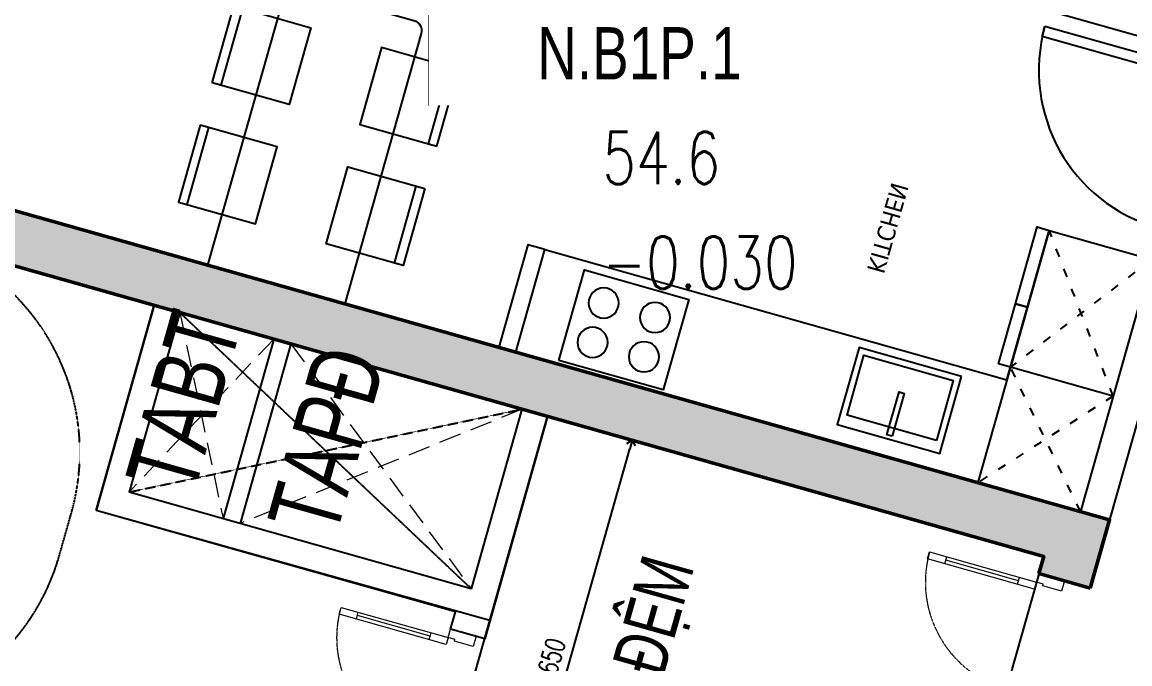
# Model space of a CAD drawing. Header units: millimetres. Extents: x -361679452 to 361242511, y -278557090 to 278849308.
# Drawn here: x 127758 to 133989, y 103381 to 106993 of the extents above; entities that cross this region are included whole.
import ezdxf
from ezdxf.enums import TextEntityAlignment as Align
from ezdxf.xclip import XClip

# ---------------------------------------------------------------- set-up
doc = ezdxf.new("R2010")
doc.units = ezdxf.units.MM
doc.header["$MEASUREMENT"] = 0
doc.header["$XCLIPFRAME"] = 0
doc.set_wipeout_variables(frame=1)
for name, pattern in [('ACAD_ISO03W100', [30, 12, -18]), ('HIDDEN', [0.375, 0.25, -0.125]), ('Xref_NT1+NT2_MBDV Cot vach_220729$0$HIDDEN', [0.375, 0.25, -0.125]), ('Xref_NT1+NT2_MBDV Cot vach_220729$0$HIDDEN2', [0.1875, 0.125, -0.0625])]:
    doc.linetypes.add(name, pattern=pattern)
for name, color, linetype in [('1VinaPVC-Text', 9, 'Continuous'), ('A-_FURN----_E-_N', 251, 'Continuous'), ('A-ANNO-ROOM', 50, 'Continuous'), ('IDEA - dim', 251, 'Continuous'), ('KT-Net manh', 139, 'Continuous'), ('KT-Tuong', 1, 'Continuous'), ('truc ky thua', 50, 'Continuous'), ('Xref_NT1+NT2_MBDV Cot vach_220729$0$ccu12-Hatch', 250, 'Continuous'), ('Xref_NT1+NT2_MBDV Cot vach_220729$0$KT-Khuat', 9, 'Xref_NT1+NT2_MBDV Cot vach_220729$0$HIDDEN'), ('Xref_NT1+NT2_MBDV Cot vach_220729$0$KT-Net manh', 139, 'Continuous'), ('Xref_NT1+NT2_MBDV Cot vach_220729$0$KT-Text', 7, 'Continuous'), ('Xref_NT1+NT2_MBDV Cot vach_220729$0$KT-Tuong', 1, 'Continuous')]:
    doc.layers.add(name, color=color, linetype=linetype)
for name, color, linetype, lineweight in [('KT-Chuviet', 255, 'Continuous', 15), ('KT-Net thay', 7, 'Continuous', 15), ('KT-Net truc', 18, 'Continuous', 15), ('SPE-MEP-HVAC', 140, 'Continuous', 0), ('Xref_NT1+NT2_MBDV Cot vach_220729$0$CUA', 37, 'Continuous', 13), ('Xref_NT1+NT2_MBDV Cot vach_220729$0$KT-Net cot vach', 6, 'Continuous', 50)]:
    doc.layers.add(name, color=color, linetype=linetype, lineweight=lineweight)
doc.styles.add('220126_HDN_HBA typical plan$0$211210_HDN_HBA_TYPICAL PLAN CORE OPT 1$0$HBA-Text', font='GOTHIC.TTF')
doc.styles.add('font unicode ccu', font='arial.ttf')
doc.styles.add('ROMANS', font='ROMANS.SHX')
doc.styles.add('Tahoma', font='tahoma.ttf')
doc.styles.add('Xref_NT1+NT2_MBDV Cot vach_220729$0$Arial', font='arial.ttf', dxfattribs={"width": 0.7})
doc.styles.add('Xref_NT1+NT2_MBDV Cot vach_220729$0$xref.N.Cot vach tang N2$0$DIM', font='vnsimli.shx', dxfattribs={"width": 0.7})
doc.dimstyles.new('Xref_NT1+NT2_MBDV Cot vach_220729$0$xref.N.Cot vach tang N2$0$CCU 1-100 A1', dxfattribs={"dimscale": 100, "dimtxt": 2.2, "dimasz": 1, "dimexe": 1, "dimexo": 0, "dimgap": 1, "dimtad": 1, "dimdec": 0, "dimdsep": 46, "dimtxsty": 'Xref_NT1+NT2_MBDV Cot vach_220729$0$xref.N.Cot vach tang N2$0$DIM', "dimblk1": 'Xref_NT1+NT2_MBDV Cot vach_220729$0$xref.N.Cot vach tang N2$0$_ARCHTICK', "dimblk2": 'Xref_NT1+NT2_MBDV Cot vach_220729$0$xref.N.Cot vach tang N2$0$_ARCHTICK', "dimsah": 1, "dimcen": 0, "dimdle": 1, "dimclrd": 256, "dimclre": 256, "dimclrt": 31, "dimadec": 0, "dimazin": 0, "dimtfac": 1, "dimtdec": 0, "dimtix": 1, "dimtmove": 2, "dimatfit": 3, "dimldrblk": 'Xref_NT1+NT2_MBDV Cot vach_220729$0$xref.N.Cot vach tang N2$0$_ARCHTICK', "dimfxl": 8, "dimtolj": 1, "dimarcsym": 0})

# ---------------------------------------------------------------- blocks, each defined once
blk = doc.blocks.new('A$C21AF0CCA')
at = {"layer": 'A-ANNO-ROOM', "insert": (1197.56892258345, 814.6835720778872), "char_height": 600, "attachment_point": 2, "rotation": 0.10542954816276216, "style": '220126_HDN_HBA typical plan$0$211210_HDN_HBA_TYPICAL PLAN CORE OPT 1$0$HBA-Text'}
blk.add_mtext_dynamic_manual_height_columns('1-BR+', width=722857412.8743668, gutter_width=9765.624999999996, heights=[0], dxfattribs=at)
blk = doc.blocks.new('*U48')
for p, q in [((-1260.000000000004, 525.000000000002), (-1300.000000000004, 525.000000000002)), ((-1280.000000000004, 100.0000000000002), (-1280.000000000004, 525.000000000002)), ((-90.00000000000001, 525.0000000000018), (-50.00000000000001, 525.0000000000018)), ((-70, 100), (-70.00000000000001, 525.0000000000018)), ((-1260.000000000004, 100.0000000000002), (-1300.000000000004, 100.0000000000002)), ((-90, 100), (-50, 100))]:
    blk.add_line(p, q)
for points in [[(-1300.000000000004, 1.776356839400256e-13), (-1260.000000000004, 1.776356839400256e-13), (-1260.000000000004, 625.000000000002), (-1300.000000000004, 625.000000000002)], [(-50, 0), (-90, 0), (-90.00000000000001, 625.0000000000018), (-49.99999999999979, 625.0000000000018)], [(-1350.000000000004, -149.9999999999989), (-1290.000000000004, -149.9999999999989), (-1290.000000000004, -39.99999999999982), (-1300.000000000004, -39.99999999999982), (-1300.000000000004, 1.776356839400256e-13), (-1350.000000000004, 2.060573933704296e-13)], [(0, -149.9999999999991), (-60, -149.9999999999991), (-60, -40), (-50, -40), (-50, 0), (0, 0)]]:
    blk.add_lwpolyline(points, close=True)
at = {"linetype": 'Xref_NT1+NT2_MBDV Cot vach_220729$0$HIDDEN2'}
for centre, radius, start, end in [((-1300.000000001013, -1.091216006443577e-09), 625.00000000124, 7.016709298534867e-15, 89.99996073224838), ((-49.99999999983451, -2.645705876602741e-10), 625.000000000419, 90.00003926775162, 180)]:
    blk.add_arc(centre, radius, start, end, dxfattribs=at)
blk = doc.blocks.new('Xref_NT1+NT2_MBDV Cot vach_220729$0$xref.N.Cot vach tang N2$0$_Open90')
at = {"color": 0, "linetype": 'ByBlock', "lineweight": -2}
for p, q in [((0, 0), (-1, 0)), ((-0.5, 0.5), (0, 0)), ((0, 0), (-0.5, -0.5))]:
    blk.add_line(p, q, dxfattribs=at)
blk = doc.blocks.new('*D181')
at = {"layer": 'Defpoints', "color": 5, "transparency": 16777216}
for p, q in [((3249.999765775342, 2906.466675999837), (3249.999765775342, 3080.758915490399)), ((5900.000687544686, 2906.466676007986), (5900.000687544686, 3080.758915490399)), ((3299.999765775342, 3030.758915490399), (5850.000687544686, 3030.758915490399))]:
    blk.add_line(p, q, dxfattribs=at)
at = {"layer": 'Defpoints', "color": 0, "transparency": 16777216}
for p in [(5900.000687544688, 3030.758915490399), (3249.999765775342, 2906.466675999837), (5900.000687544688, 2906.466676007986)]:
    blk.add_point(p, dxfattribs=at)
at = {"layer": 'Defpoints', "color": 5, "transparency": 16777216, "xscale": 50, "yscale": 50, "zscale": 50, "rotation": 180}
blk.add_blockref('Xref_NT1+NT2_MBDV Cot vach_220729$0$xref.N.Cot vach tang N2$0$_Open90', (3249.999765775342, 3030.758915490399), dxfattribs=at)
at = {"layer": 'Defpoints', "color": 5, "transparency": 16777216, "xscale": 50, "yscale": 50, "zscale": 50}
blk.add_blockref('Xref_NT1+NT2_MBDV Cot vach_220729$0$xref.N.Cot vach tang N2$0$_Open90', (5900.000687544686, 3030.758915490399), dxfattribs=at)
at = {"layer": 'Defpoints', "color": 5, "transparency": 16777216, "insert": (4575.000226660015, 3135.758915490398), "char_height": 110, "attachment_point": 5, "style": 'Xref_NT1+NT2_MBDV Cot vach_220729$0$xref.N.Cot vach tang N2$0$DIM'}
blk.add_mtext('\\A1;2650', dxfattribs=at)
blk = doc.blocks.new('Xref_NT1+NT2_MBDV Cot vach_220729$0$xref.N.Cot vach tang N2$0$_ARCHTICK')
at = {"color": 0, "linetype": 'ByBlock', "const_width": 0.15}
blk.add_lwpolyline([(-0.5, -0.5), (0.5, 0.5)], dxfattribs=at)
blk = doc.blocks.new('*U54')
at = {"ltscale": 5}
blk.add_lwpolyline([(305, -530), (305, -1.13686837721616e-13), (-305, 0), (-305, -530)], close=True, dxfattribs=at)
for centre in [(-150, -150), (150, -150.0000000000001), (-150, -380), (150, -380)]:
    blk.add_circle(centre, 85, dxfattribs=at)
blk = doc.blocks.new('*U55')
at = {"ltscale": 5}
for points in [[(-300, -450), (300, -450), (300, 0), (-300, 0)], [(-15, -20), (15, -20), (15, -270), (-15, -270)], [(-261, -65), (261, -65), (261, -415), (-261, -415)]]:
    blk.add_lwpolyline(points, close=True, dxfattribs=at)
blk = doc.blocks.new('30')
at = {"layer": 'A-_FURN----_E-_N', "linetype": 'Continuous'}
for points in [[(-735.0000000360451, -169.9999999777501), (-735.0000000292493, -769.9999999768188), (-1535.000000029366, -769.9999999862484), (-1535.000000037937, -169.999999986685)], [(-1085.00000002938, -769.9999999811844), (-1085.00000002858, -839.999999980806), (-1535.00000002858, -839.9999999862193), (-1535.000000029366, -769.9999999862484)], [(-735.0000000292493, -769.9999999768188), (-735.0000000266882, -839.9999999773427), (-1085.00000002858, -839.999999980806), (-1085.00000002938, -769.9999999811844)]]:
    blk.add_lwpolyline(points, close=True, dxfattribs=at)
at = {"layer": 'IDEA - dim'}
for p, q in [((-2725.000381511476, -1070.000002763627), (-2725.000382072845, -169.9999999999272)), ((-735.0000000292493, -769.9999999768188), (-60.00000002932211, -769.9999999692809))]:
    blk.add_line(p, q, dxfattribs=at)
for points in [[(-2635.00037838376, -1104.999999999898), (-2635.000378394005, -184.9999999994616), (-2575.000378393932, -184.9999999991996), (-2575.000378381868, -1104.999999999229)], [(-59.99999999928696, -3469.999999969339), (-659.9999999992579, -3469.999999976018), (-659.9999999981665, -3569.999999976499), (-60.00000000001455, -3569.999999969368)], [(-1053.370892630046, -4213.634093855959), (-1503.370892631807, -4213.634093861023), (-1503.370892624953, -4663.634093861489), (-1053.370892624938, -4663.63409385558)], [(-1053.370892630046, -4213.634093855959), (-1503.370892631807, -4213.634093861023), (-1503.370892629435, -4263.634093861081), (-1053.370892629377, -4263.634093855988)], [(-806.6291622658755, -4213.634093853718), (-356.62916226589, -4213.634093847781), (-356.6291622590652, -4663.63409384781), (-806.6291622609133, -4663.634093852845)], [(-806.6291622658755, -4213.634093853718), (-356.62916226589, -4213.634093847781), (-356.6291622635181, -4263.634093848275), (-806.6291622653953, -4263.634093852786)], [(-1053.370892615363, -5526.365906103558), (-1503.370892615276, -5526.365906108127), (-1503.370892620398, -5076.365906109029), (-1053.370892620398, -5076.365906103063)], [(-806.6291622494755, -5526.365906100822), (-356.6291622494318, -5526.365906094885), (-356.6291622562858, -5076.365906095321), (-806.6291622562712, -5076.365906100356)], [(-1053.370892615363, -5526.365906103558), (-1503.370892615276, -5526.365906108127), (-1503.370892617793, -5476.365906108549), (-1053.370892615916, -5476.365906104082)], [(-806.6291622494755, -5526.365906100822), (-356.6291622494318, -5526.365906094885), (-356.6291622518911, -5476.365906095831), (-806.6291622518329, -5476.365906100822)]]:
    blk.add_lwpolyline(points, close=True, dxfattribs=at)
blk.add_lwpolyline([(-735.0000000360742, -169.9999999778083), (-60.00000003786408, -169.9999999702413), (-59.99999999928696, -3469.999999969339), (-659.9999999992579, -3469.999999976018), (-660.0000000312139, -769.9999999764696), (-1535.000000029366, -769.9999999862484), (-1535.000000037937, -169.999999986685)], dxfattribs=at)
blk.add_lwpolyline([(-59.99999999106512, -5269.999999968466), (-1639.999999987354, -5269.999999986714, -0.414213562373095), (-1699.999999988038, -5209.999999987907), (-1699.999999995576, -4529.999999986947, -0.414213562373095), (-1639.999999998108, -4469.999999986801), (-60.00000000001455, -4469.999999968524)], format="xyb", close=True, dxfattribs=at)
blk.add_arc((-2635.000378394005, -184.9999999994616), 919.999999999999, 270.0000000016675, 1.667526652835144e-09, dxfattribs=at)
at = {"layer": 'KT-Net manh', "linetype": 'ACAD_ISO03W100', "ltscale": 4}
for p, q in [((-735.0000000360451, -169.9999999777501), (-1535.000000029366, -769.9999999862484)), ((-1535.000000037937, -169.999999986685), (-735.0000000292493, -769.9999999768188)), ((-60.00000003786408, -169.9999999702413), (-735.0000000292493, -769.9999999768188)), ((-735.0000000360451, -169.9999999777501), (-60.00000002932211, -769.9999999692809))]:
    blk.add_line(p, q, dxfattribs=at)
at = {"layer": 'KT-Tuong'}
for p, q in [((-1675.00037838491, 1.01863406598568e-10), (-60.0000000000291, 7.275957614183426e-11)), ((-1675.000378381024, -169.9999999882566), (-60.0000000000291, -169.9999999705615))]:
    blk.add_line(p, q, dxfattribs=at)
blk.add_lwpolyline([(-60.0000000000291, -3.368768375366926e-08), (-60.00000000001455, -9599.999999969834)], dxfattribs=at)
at = {"layer": 'IDEA - dim', "rotation": 270}
blk.add_blockref('*U55', (-160.000000023254, -1319.999999970445), dxfattribs=at)
at = {"layer": 'IDEA - dim', "extrusion": (0, 0, -1), "zscale": -0.9999999999999998, "rotation": 270}
blk.add_blockref('*U54', (610.0000000071595, -2919.999999975436), dxfattribs=at)
at = {"layer": '1VinaPVC-Text', "style": 'Tahoma', "text_generation_flag": 4}
blk.add_text('KITCHEN', height=99.99999999998259, rotation=180.0000000016675, dxfattribs=at).set_placement((-1041.604633205061, -1696.742804846537))
blk = doc.blocks.new('TAG CAO DO SAN')
at = {"layer": 'KT-Net thay', "flags": 128}
blk.add_lwpolyline([(1526701.778855525, -266095.2298759429), (1526701.778855525, -266566.6584041911), (1527644.63591202, -266566.6584041911), (1527644.63591202, -266095.2298759429)], close=True, dxfattribs=at)
blk.add_wipeout([(1526701.778855525, -266095.2298759429), (1527644.6359120198, -266095.2298759429), (1527644.6359120198, -266566.65840419114), (1526701.778855525, -266566.65840419114)]).dxf.layer = 'KT-Net thay'
for points in [[(1526701.778855525, -266330.9441400666), (1527644.63591202, -266330.9441400666)], [(1526701.778855525, -266566.6584041911), (1527644.63591202, -266566.6584041911)]]:
    blk.add_lwpolyline(points, dxfattribs=at)
at = {"layer": 'KT-Chuviet', "color": 31, "style": 'ROMANS', "width": 0.75}
blk.add_text('DTTT:', height=117.8571320618522, dxfattribs=at).set_placement((1526748.92170835, -266507.8139601254))
at = {"layer": 'KT-Chuviet', "color": 31, "style": 'font unicode ccu', "width": 0.75}
blk.add_attdef('TÊNPHÒNG', text='', height=117.85713, dxfattribs=at).set_placement((1527175.308820772, -266213.4467624734), align=Align.MIDDLE_CENTER)
at = {"layer": 'KT-Chuviet', "color": 31, "ltscale": 15, "style": 'ROMANS', "width": 0.75, "flags": 8}
blk.add_attdef('CAO-DO', (1527091.943339912, -266507.7298381611), '', height=117.8571320618522, dxfattribs=at)
blk = doc.blocks.new('*U222')
at = {"linetype": 'HIDDEN', "ltscale": 500}
for p, q in [((1049.999949862775, -550.00009571651), (0, 0)), ((1049.999999999996, -9.571651217754606e-05), (-5.013722108060392e-05, -549.999999999998))]:
    blk.add_line(p, q, dxfattribs=at)
blk.add_lwpolyline([(1049.999999999996, -9.571651217754606e-05), (1049.999949862775, -550.00009571651), (-5.013722108060392e-05, -549.999999999998), (0, 0)], close=True, dxfattribs=at)
blk = doc.blocks.new('*U221')
at = {"linetype": 'HIDDEN', "ltscale": 500}
for p, q in [((1049.999876935908, -1350.000095716507), (0, 0)), ((1049.999999999996, -9.571651217754606e-05), (-0.0001230640875391487, -1349.999999999995))]:
    blk.add_line(p, q, dxfattribs=at)
blk.add_lwpolyline([(1049.999999999996, -9.571651217754606e-05), (1049.999876935908, -1350.000095716507), (-0.0001230640875391487, -1349.999999999995), (0, 0)], close=True, dxfattribs=at)
blk = doc.blocks.new('trucktnuoctang36')
at = {"layer": 'SPE-MEP-HVAC', "linetype": 'HIDDEN', "ltscale": 1000, "xscale": -1, "rotation": 254.2212213649985}
for name, p in [('*U222', (37972.88834683629, 3821.685798595659, -1.355149658278064e-05)), ('*U221', (39368.25136284978, 3427.395673743362, -1.355149658278064e-05))]:
    blk.add_blockref(name, p, dxfattribs=at)
blk = doc.blocks.new('Xref_NT1+NT2_MBDV Cot vach_220729$0$A$C6F5A0866')
at = {"layer": 'Xref_NT1+NT2_MBDV Cot vach_220729$0$ccu12-Hatch', "ltscale": 0.5}
h = blk.add_hatch(dxfattribs=at)
h.set_pattern_fill('1BETONG2-BOP', color=256, scale=50, angle=-9.221226682393311, pattern_type=2)
h.set_pattern_definition([(40.77877331760666, (-344030.3944177575, 1051586.248183713), (348.9675850483742, -88.4399490210206), [37.5, -412.5]), (345.7787733176067, (-344030.3944177575, 1051586.248183713), (-8.210898913512224, 382.3529989210534), [29.99999999999996, -329.9999999999994]), (91.2301733176066, (-344001.3137862325, 1051578.878190374), (340.7569124668878, 293.9127818386315), [31.87009499999997, -350.5710559999995]), (36.96297331760668, (-344014.3697291064, 1051684.95588024), (513.4625743915367, -167.2010307779809), [56.25, -618.75]), (87.41437331760669, (-343971.5811901793, 1051671.022434192), (539.3416914241059, 405.8762616606115), [47.80514399999993, -525.856499999999]), (341.9629733176067, (-344014.3697291064, 1051684.95588024), (539.3413746221108, 405.8766828830586), [44.99999999999994, -494.9999999999995]), (11.77877331760669, (-343969.022053006, 1051652.266611783), (262.3373889366649, -246.5341646977719), [37.49999999999999, -412.4999999999999]), (216.7787733176067, (-343969.022053006, 1051652.266611783), (302.3113750775801, -234.2414718695076), [30, -330]), (62.23017331760668, (-343947.1606170075, 1051631.722084083), (440.5244551362457, 91.85968184684302), [31.870095, -350.571056]), (58.27877331760666, (-344030.3944177575, 1051586.248183713), (-53.36434103728865, 157.7776666884637), [0, -325.9999999999995, 0, -334.9999999999995, 0, -331.2499999999995]), (355.2787733176066, (-344030.3944177575, 1051586.248183713), (170.299761282022, 164.892499245073), [0, -190.9999999999999, 0, -318.4999999999999, 0, -126.25]), (318.2787733176067, (-344140.4534993849, 1051604.115711558), (261.6547411591457, -53.9033888446771), [0, -125, 0, -389.9999999999999, 0, -517.4999999999999]), (308.2787733176067, (-344189.8073476483, 1051612.128055885), (295.8455729819947, 2.678777138048503), [0, -162.4999999999997, 0, -258.9999999999995, 0, -367.4999999999995]), (305.7787733176067, (-344030.3944177575, 1051586.248183713), (172.3971011095514, 124.2396455605985), []), (305.7787733176067, (-344020.5792959586, 1051646.706647836), (172.3971011095514, 124.2396455605985), [])])
h.paths.add_polyline_path([(3150.000966757158, 11324.99636555537), (6200.000687518448, 11324.99637230267), (6200.000687552747, 324.9995365019422), (5800.000662928083, 324.9995365005598), (5800.000662927123, 624.999536500778), (5900.000687551801, 624.99953650104), (5900.00068751935, 11024.99636555524), (3150.000408315173, 11024.99636555536)])
h.paths.add_polyline_path([(4450.000662927952, 324.9995364966308), (3249.999483165913, 324.9995364926726), (3249.999833536131, 624.9995365010254), (4450.000662927094, 624.9995364966162)])
at = {"layer": 'Defpoints'}
for points in [[(3249.999833536203, 3524.996365553234), (5900.000687551772, 3524.996365553467), (5900.000687551801, 624.99953650104), (3249.999833536232, 624.9995365010254)], [(3249.999833536189, 3524.996365553263), (5900.000687551787, 3524.996365553481), (5900.000687551801, 624.99953650104), (3249.999833536131, 624.9995365010254)]]:
    blk.add_lwpolyline(points, close=True, dxfattribs=at)
at = {"layer": 'Xref_NT1+NT2_MBDV Cot vach_220729$0$KT-Khuat', "linetype": 'Xref_NT1+NT2_MBDV Cot vach_220729$0$HIDDEN', "ltscale": 5}
for p, q in [((4849.999873427951, 3674.996229237135), (5899.999870706612, 5674.996277952916)), ((4849.999884376623, 5674.996289449075), (5899.99985975794, 3674.996217740962))]:
    blk.add_line(p, q, dxfattribs=at)
at = {"layer": 'Xref_NT1+NT2_MBDV Cot vach_220729$0$KT-Net cot vach'}
blk.add_line((5800.000662927123, 624.999536500778), (5800.000662928098, 324.9995365005452), dxfattribs=at)
for points in [[(3150.000687536216, 11324.99636555549), (6200.000687518419, 11324.99636555547), (6200.000687552747, 324.9995365019422), (5800.000662928083, 324.9995365005598)], [(3150.000687536158, 11024.99636555536), (5900.00068751935, 11024.99636555524), (5900.000687551801, 624.99953650104), (5800.000662927123, 624.999536500778)]]:
    blk.add_lwpolyline(points, dxfattribs=at)
at = {"layer": 'Xref_NT1+NT2_MBDV Cot vach_220729$0$KT-Net manh', "linetype": 'Xref_NT1+NT2_MBDV Cot vach_220729$0$HIDDEN', "elevation": 9.38696387794459e-08}
blk.add_lwpolyline([(3150.000687492677, 7204.996365554427, 0.4141313066799707), (4399.722920974469, 5954.996365554543), (4650.278519487489, 5954.996365554704, 0.4141313427087546), (5900.000687492779, 7204.996365554791, 1.000029217103996)], format="xyb", dxfattribs=at)
at = {"layer": 'Xref_NT1+NT2_MBDV Cot vach_220729$0$KT-Tuong'}
for p, q in [((5899.999872348926, 5824.996277952945), (4699.999886018937, 5824.996291091418)), ((4849.999873427907, 3674.996229236858), (4849.999884376623, 5674.996289449075)), ((5899.999870706612, 5674.996277952916), (4849.999884376623, 5674.996289449075)), ((5900.000590657844, 3674.996277953047), (4849.999873427951, 3674.996229237135))]:
    blk.add_line(p, q, dxfattribs=at)
at = {"layer": 'Xref_NT1+NT2_MBDV Cot vach_220729$0$KT-Tuong', "color": 7}
for p, q in [((5899.999864684767, 5124.996277952931), (4849.999878354851, 5124.996289449075)), ((5899.999863589968, 5024.996277952931), (4849.999877259936, 5024.996289449075))]:
    blk.add_line(p, q, dxfattribs=at)
at = {"layer": 'Xref_NT1+NT2_MBDV Cot vach_220729$0$KT-Tuong'}
blk.add_lwpolyline([(5900.000687542721, 3524.99636555351), (4599.999871786218, 3524.996231974277), (4599.999873975845, 3724.996231974015), (4699.999873975394, 3724.996230879609), (4699.999886018937, 5824.996291091418)], dxfattribs=at)
at = {"layer": 'Xref_NT1+NT2_MBDV Cot vach_220729$0$CUA', "xscale": -0.9999999999999998, "rotation": 359.9999999999839}
blk.add_blockref('*U48', (3249.999873975816, 3724.996231974408), dxfattribs=at)
at = {"layer": 'Xref_NT1+NT2_MBDV Cot vach_220729$0$CUA'}
blk.add_blockref('*U48', (5800.000662927181, 624.9995365008072), dxfattribs=at)
at = {"layer": 'Xref_NT1+NT2_MBDV Cot vach_220729$0$KT-Text', "extrusion": (-8.167062429397715e-08, 6.124997595946321e-10, 0.9999999999999968), "style": 'Xref_NT1+NT2_MBDV Cot vach_220729$0$Arial', "width": 0.7}
for p in [(4847.60126959167, 2499.50106299235, -0.0004134151399628044), (4847.601269591961, 2499.501062992525, -0.0004134151399628184)]:
    blk.add_text('P.ĐỆM', height=300, dxfattribs=at).set_placement(p, align=Align.CENTER)
at = {"layer": 'Defpoints', "color": 5}
dim = blk.add_linear_dim(base=(5900.000687544688, 3030.758915490399), p1=(3249.999765775341, 2906.466675999836), p2=(5900.000687544685, 2906.466676007985), dimstyle='Xref_NT1+NT2_MBDV Cot vach_220729$0$xref.N.Cot vach tang N2$0$CCU 1-100 A1', override={"dimscale": 50, "dimblk1": 'Xref_NT1+NT2_MBDV Cot vach_220729$0$xref.N.Cot vach tang N2$0$_Open90', "dimblk2": 'Xref_NT1+NT2_MBDV Cot vach_220729$0$xref.N.Cot vach tang N2$0$_Open90', "dimclrd": 5, "dimclre": 5, "dimclrt": 5, "dimlwd": 65535, "dimlwe": 65535}, dxfattribs=at)
dim.commit()
dim.dimension.update_dxf_attribs({"geometry": '*D181', "text_midpoint": (4575.000226660015, 3135.758915490399)})

msp = doc.modelspace()

# ---------------------------------------------------------------- linework, layer by layer
at = {"layer": 'truc ky thua', "elevation": 1.263713226278506e-07}
msp.add_lwpolyline([(128173.8174877758, 104244.6907282873), (128500.1246085474, 105399.4745117624), (130713.4594400472, 104774.0496826616), (130389.0630280417, 103626.0334151631)], close=True, dxfattribs=at)

# ---------------------------------------------------------------- block references
at = {"layer": 'A-ANNO-ROOM'}
for p in [(-193366.6029767873, 192837.9996409905, 5.460855537377236e-05), (-194725.1126339572, 187914.7636662904, 5.460855537377236e-05), (-204628.500881133, 156603.4286092457, 5.461079910308954e-05)]:
    msp.add_blockref('A$C21AF0CCA', p, dxfattribs=at)
at = {"layer": 'KT-Tuong', "rotation": 254.2212141373278}
msp.add_blockref('30', (133858.1391333405, 104134.8488225833, 1.242394586947095e-07), dxfattribs=at)
msp.add_blockref('30', (133858.1391333405, 104134.8488225833, 1.242394586947095e-07), dxfattribs=at)
at = {"layer": 'Xref_NT1+NT2_MBDV Cot vach_220729$0$KT-Net manh', "rotation": 74.22122668239332}
msp.add_blockref('Xref_NT1+NT2_MBDV Cot vach_220729$0$A$C6F5A0866', (132501.2793376079, 98137.83763867937, 1.263713226278506e-07), dxfattribs=at)

# ---------------------------------------------------------------- texts
at = {"layer": 'Xref_NT1+NT2_MBDV Cot vach_220729$0$KT-Text', "extrusion": (-2.279760247110746e-08, -7.842662398760276e-08, 0.9999999999999968), "style": 'Xref_NT1+NT2_MBDV Cot vach_220729$0$Arial', "width": 0.7}
for s, p in [('TABT', (128857.2928744539, 104805.7895040784, -0.02675875729682545)), ('TAPĐ', (129661.7006175326, 104586.3884568509, -0.02675988898134344))]:
    msp.add_text(s, height=400, rotation=74.22122668239095, dxfattribs=at).set_placement(p, align=Align.CENTER)

# ---------------------------------------------------------------- next in the draw order: block references
at = {"layer": 'KT-Net truc'}
ref = msp.add_blockref('TAG CAO DO SAN', (-3686708.369083314, 772351.5274045272, -8.86148023421109e-05), dxfattribs=dict(at, xscale=2.5, yscale=2.5, zscale=2.5))
XClip(ref).set_block_clipping_path([(1526674.1636322693, -266330.9441400666), (1527644.6359120198, -266095.2298759429)])
ref.add_attrib('CAO-DO', '54.6', (131021.4892664648, 106082.2028091246, -8.86148023421109e-05), dxfattribs={"layer": 'KT-Chuviet', "color": 31, "ltscale": 15, "height": 294.6428301546305, "style": 'ROMANS', "width": 0.7500000000000001})
ref.add_attrib('CAO-DO', '-0.030', (131021.4892664648, 105492.9171488154, -8.86148023421109e-05), dxfattribs={"layer": 'KT-Chuviet', "color": 31, "ltscale": 15, "height": 294.6428301546305, "style": 'ROMANS', "width": 0.7500000000000001})
ref.add_attrib('TÊNPHÒNG', 'N.B1P.1', dxfattribs={"layer": 'KT-Chuviet', "color": 31, "height": 294.642825, "style": 'font unicode ccu', "width": 0.7500000000000001}).set_placement((131229.9029686159, 106817.9104983438, -8.86148023421109e-05), align=Align.MIDDLE_CENTER)

# ---------------------------------------------------------------- next in the draw order: block references
at = {"layer": 'KT-Tuong'}
msp.add_blockref('trucktnuoctang36', (90915.27001329792, 100377.0649773411, -0.004318311453117176), dxfattribs=at)

doc.saveas('drawing.dxf')
